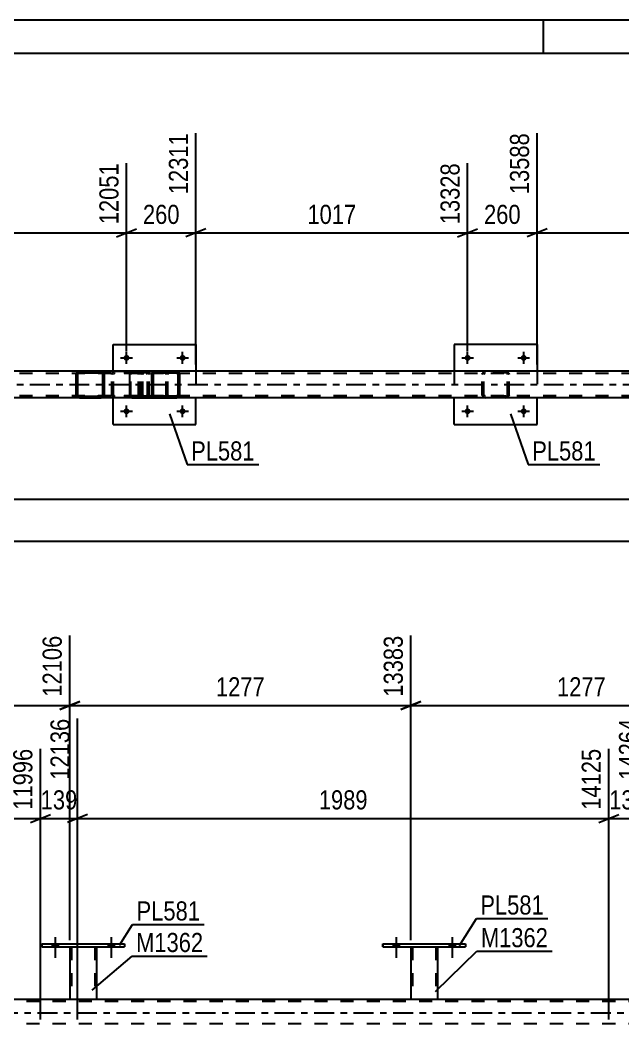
# Model space of a CAD drawing. Header units: millimetres. Extents: x 0 to 841, y 0 to 594.
# Drawn here: x 552.6 to 642.9, y 443.7 to 594 of the extents above; entities that cross this region are included whole.
import ezdxf

# ---------------------------------------------------------------- set-up
doc = ezdxf.new("R2010")
doc.units = ezdxf.units.MM
doc.linetypes.add('DXK_LINE_DOT2', pattern=[3.9198, 1.9599, -1.9599])
doc.linetypes.add('DXK_LINE_DOT3', pattern=[5.9187, 2.979, -0.9799, 0.9799, -0.9799])
doc.styles.add('Arial Narrow', font='ARIALN.TTF', dxfattribs={"height": 0.2})

# ---------------------------------------------------------------- blocks, each defined once
blk = doc.blocks.new('Unknown-318884321-1135')
at = {"color": 5, "linetype": 'Continuous'}
for p, q in [((841, 594), (0, 594)), ((631, 589), (631, 594)), ((836, 589), (5, 589))]:
    blk.add_line(p, q, dxfattribs=at)
blk = doc.blocks.new('Bolt-318884321-18997 - 18851')
at = {"linetype": 'Continuous'}
for points in [[(568.1, 543.43, -1), (568.98, 543.43, -1)], [(576.5, 543.43, -1), (577.38, 543.43, -1)]]:
    blk.add_hatch(color=1, dxfattribs=at).paths.add_polyline_path(points)
at = {"color": 1, "linetype": 'Continuous'}
for p, q in [((568.54, 542.55), (568.54, 544.31)), ((576.94, 542.55), (576.94, 544.31)), ((567.66, 543.43), (569.42, 543.43)), ((576.06, 543.43), (577.82, 543.43))]:
    blk.add_line(p, q, dxfattribs=at)
blk = doc.blocks.new('Part-318884321-18863 - 18851')
at = {"linetype": 'Continuous'}
h = blk.add_hatch(dxfattribs=at)
h.set_pattern_fill('', scale=0.7, style=0, pattern_type=0)
h.set_pattern_definition([(45, (565.2405, 540.955), (-1.57154, 1.57154), [])])
h.paths.add_polyline_path([(565.24, 537.91), (565.24, 540.95), (565.2, 541.14), (565.09, 541.29), (564.93, 541.4), (564.73, 541.43), (561.49, 541.43), (561.3, 541.4), (561.13, 541.29), (561.02, 541.14), (560.98, 540.95), (560.98, 537.91), (561.02, 537.73), (561.13, 537.58), (561.3, 537.47), (561.49, 537.43), (564.73, 537.43), (564.93, 537.47), (565.09, 537.58), (565.2, 537.73)])
h.paths.add_polyline_path([(564.91, 537.75), (564.83, 537.69), (564.73, 537.67), (561.49, 537.67), (561.4, 537.69), (561.31, 537.75), (561.26, 537.82), (561.24, 537.91), (561.24, 540.95), (561.26, 541.05), (561.31, 541.12), (561.4, 541.18), (561.49, 541.19), (564.73, 541.19), (564.83, 541.18), (564.91, 541.12), (564.97, 541.05), (564.99, 540.95), (564.99, 537.91), (564.97, 537.82)])
at = {"color": 2, "linetype": 'Continuous'}
for p, q in [((561.02, 541.14), (560.98, 540.95)), ((561.26, 541.05), (561.31, 541.12)), ((561.49, 541.43), (561.3, 541.4)), ((561.31, 541.12), (561.4, 541.18)), ((561.4, 541.18), (561.49, 541.19)), ((561.49, 541.43), (564.73, 541.43)), ((561.49, 541.19), (564.73, 541.19)), ((564.73, 541.43), (569.32, 541.43)), ((564.93, 541.4), (564.73, 541.43)), ((564.73, 541.19), (564.83, 541.18)), ((564.83, 541.18), (564.91, 541.12)), ((564.91, 541.12), (564.97, 541.05)), ((565.24, 540.95), (565.2, 541.14)), ((560.98, 537.91), (560.98, 540.95)), ((561.24, 540.95), (561.26, 541.05)), ((561.24, 537.91), (561.24, 540.95)), ((564.97, 541.05), (564.99, 540.95)), ((564.99, 537.91), (564.99, 540.95)), ((565.24, 537.91), (565.24, 540.95)), ((560.98, 537.91), (561.02, 537.73)), ((561.26, 537.82), (561.24, 537.91)), ((561.31, 537.75), (561.26, 537.82)), ((561.3, 537.47), (561.49, 537.43)), ((561.4, 537.69), (561.31, 537.75)), ((561.49, 537.67), (561.4, 537.69)), ((561.49, 537.67), (564.73, 537.67)), ((561.49, 537.43), (564.73, 537.43)), ((564.83, 537.69), (564.73, 537.67)), ((564.73, 537.43), (564.93, 537.47)), ((569.32, 537.43), (564.73, 537.43)), ((564.91, 537.75), (564.83, 537.69)), ((564.97, 537.82), (564.91, 537.75)), ((564.99, 537.91), (564.97, 537.82)), ((565.2, 537.73), (565.24, 537.91))]:
    blk.add_line(p, q, dxfattribs=at)
at = {"color": 7, "linetype": 'DXK_LINE_DOT2'}
for p, q in [((570.09, 541.43), (561.49, 541.43)), ((570.09, 541.19), (561.49, 541.19)), ((566.34, 540.95), (566.38, 541.14)), ((566.67, 541.12), (566.61, 541.05)), ((566.66, 541.4), (566.85, 541.43)), ((566.67, 541.12), (566.69, 541.14)), ((566.69, 541.14), (566.75, 541.18)), ((566.75, 541.18), (566.85, 541.19)), ((570.09, 541.43), (570.28, 541.4)), ((570.18, 541.18), (570.09, 541.19)), ((570.27, 541.12), (570.18, 541.18)), ((570.32, 541.05), (570.27, 541.12)), ((570.56, 541.14), (570.6, 540.95)), ((566.34, 537.91), (566.34, 540.95)), ((566.61, 541.05), (566.6, 540.95)), ((566.6, 537.91), (566.6, 540.95)), ((570.34, 540.95), (570.32, 541.05)), ((570.34, 537.91), (570.34, 540.95)), ((570.6, 537.91), (570.6, 540.95)), ((570.09, 537.67), (561.49, 537.67)), ((564.73, 537.43), (561.49, 537.43)), ((566.38, 537.73), (566.34, 537.91)), ((566.6, 537.91), (566.61, 537.82)), ((566.61, 537.82), (566.67, 537.75)), ((566.85, 537.43), (566.66, 537.47)), ((566.67, 537.75), (566.69, 537.73)), ((566.69, 537.73), (566.75, 537.69)), ((566.75, 537.69), (566.85, 537.67)), ((570.09, 537.43), (569.32, 537.43)), ((570.09, 537.67), (570.18, 537.69)), ((570.28, 537.47), (570.09, 537.43)), ((570.18, 537.69), (570.27, 537.75)), ((570.27, 537.75), (570.32, 537.82)), ((570.32, 537.82), (570.34, 537.91)), ((570.6, 537.91), (570.56, 537.73))]:
    blk.add_line(p, q, dxfattribs=at)
at = {"color": 2, "linetype": 'Continuous'}
for centre, start, end in [((561.48, 540.93), 110.7583, 155.68), ((564.75, 540.93), 24.3199, 69.2416), ((561.48, 537.94), 204.3199, 249.2416), ((564.75, 537.94), 290.7583, 335.68)]:
    blk.add_arc(centre, 0.496, start, end, dxfattribs=at)
at = {"color": 7, "linetype": 'DXK_LINE_DOT2'}
for centre, start, end in [((566.83, 540.93), 110.7583, 155.68), ((570.11, 540.93), 24.3199, 69.2416), ((566.83, 537.94), 204.3199, 249.2416), ((570.11, 537.94), 290.7583, 335.68)]:
    blk.add_arc(centre, 0.496, start, end, dxfattribs=at)
blk = doc.blocks.new('Part-318884321-18864 - 18851')
at = {"linetype": 'Continuous'}
h = blk.add_hatch(dxfattribs=at)
h.set_pattern_fill('', scale=0.7, style=0, pattern_type=0)
h.set_pattern_definition([(45, (576.5015, 540.955), (-1.5715, 1.5715), [])])
h.paths.add_polyline_path([(576.5, 537.91), (576.5, 540.95), (576.46, 541.14), (576.35, 541.29), (576.19, 541.4), (576, 541.43), (572.81, 541.43), (572.62, 541.4), (572.46, 541.29), (572.35, 541.14), (572.31, 540.95), (572.31, 537.91), (572.35, 537.73), (572.46, 537.58), (572.62, 537.47), (572.81, 537.43), (576, 537.43), (576.19, 537.47), (576.35, 537.58), (576.46, 537.73)])
h.paths.add_polyline_path([(576.18, 537.75), (576.09, 537.69), (576, 537.67), (572.81, 537.67), (572.72, 537.69), (572.64, 537.75), (572.58, 537.82), (572.56, 537.91), (572.56, 540.95), (572.58, 541.05), (572.64, 541.12), (572.72, 541.18), (572.81, 541.19), (576, 541.19), (576.09, 541.18), (576.18, 541.12), (576.23, 541.05), (576.25, 540.95), (576.25, 537.91), (576.23, 537.82)])
at = {"color": 2, "linetype": 'Continuous'}
for p, q in [((569.05, 540.95), (569.07, 541.14)), ((569.07, 541.14), (569.13, 541.29)), ((569.13, 541.29), (569.22, 541.4)), ((569.22, 541.4), (569.32, 541.43)), ((572.81, 541.43), (569.32, 541.43)), ((572.35, 541.14), (572.31, 540.95)), ((572.58, 541.05), (572.64, 541.12)), ((572.81, 541.43), (572.62, 541.4)), ((572.64, 541.12), (572.72, 541.18)), ((572.72, 541.18), (572.81, 541.19)), ((572.81, 541.43), (576, 541.43)), ((572.81, 541.19), (576, 541.19)), ((576.19, 541.4), (576, 541.43)), ((576, 541.19), (576.09, 541.18)), ((576.09, 541.18), (576.18, 541.12)), ((576.18, 541.12), (576.23, 541.05)), ((576.5, 540.95), (576.46, 541.14)), ((569.05, 537.91), (569.05, 540.95)), ((572.31, 537.91), (572.31, 540.95)), ((572.56, 540.95), (572.58, 541.05)), ((572.56, 537.91), (572.56, 540.95)), ((576.23, 541.05), (576.25, 540.95)), ((576.25, 537.91), (576.25, 540.95)), ((576.5, 537.91), (576.5, 540.95)), ((569.07, 537.73), (569.05, 537.91)), ((569.13, 537.58), (569.07, 537.73)), ((569.22, 537.47), (569.13, 537.58)), ((569.32, 537.43), (569.22, 537.47)), ((569.32, 537.43), (572.81, 537.43)), ((572.31, 537.91), (572.35, 537.73)), ((572.58, 537.82), (572.56, 537.91)), ((572.64, 537.75), (572.58, 537.82)), ((572.62, 537.47), (572.81, 537.43)), ((572.72, 537.69), (572.64, 537.75)), ((572.81, 537.67), (572.72, 537.69)), ((572.81, 537.67), (576, 537.67)), ((572.81, 537.43), (576, 537.43)), ((576.09, 537.69), (576, 537.67)), ((576, 537.43), (576.19, 537.47)), ((576.18, 537.75), (576.09, 537.69)), ((576.23, 537.82), (576.18, 537.75)), ((576.25, 537.91), (576.23, 537.82)), ((576.46, 537.73), (576.5, 537.91))]:
    blk.add_line(p, q, dxfattribs=at)
at = {"color": 7, "linetype": 'DXK_LINE_DOT2'}
for p, q in [((569.22, 541.12), (569.2, 541.05)), ((569.27, 541.18), (569.22, 541.12)), ((569.32, 541.19), (569.27, 541.18)), ((576, 541.19), (569.32, 541.19)), ((570.6, 541.19), (570.6, 541.43)), ((571.41, 541.43), (571.6, 541.4)), ((571.51, 541.18), (571.41, 541.19)), ((571.59, 541.12), (571.51, 541.18)), ((571.64, 541.05), (571.59, 541.12)), ((571.88, 541.14), (571.91, 540.95)), ((576, 541.43), (572.81, 541.43)), ((569.2, 541.05), (569.19, 540.95)), ((569.19, 537.91), (569.19, 540.95)), ((571.66, 540.95), (571.64, 541.05)), ((571.66, 537.91), (571.66, 540.95)), ((571.91, 537.91), (571.91, 540.95)), ((569.19, 537.91), (569.2, 537.82)), ((569.2, 537.82), (569.22, 537.75)), ((569.22, 537.75), (569.27, 537.69)), ((569.27, 537.69), (569.32, 537.67)), ((576, 537.67), (569.32, 537.67)), ((570.6, 537.43), (570.6, 537.67)), ((571.41, 537.67), (571.51, 537.69)), ((571.6, 537.47), (571.41, 537.43)), ((571.51, 537.69), (571.59, 537.75)), ((571.59, 537.75), (571.64, 537.82)), ((571.64, 537.82), (571.66, 537.91)), ((571.91, 537.91), (571.88, 537.73)), ((572.81, 537.43), (576, 537.43))]:
    blk.add_line(p, q, dxfattribs=at)
for centre, start, end in [((571.43, 540.94), 23.8494, 68.8059), ((571.43, 537.93), 291.1941, 336.1506)]:
    blk.add_arc(centre, 0.492, start, end, dxfattribs=at)
at = {"color": 2, "linetype": 'Continuous'}
for centre, start, end in [((572.8, 540.94), 111.1941, 156.1506), ((576.01, 540.94), 23.8494, 68.8059), ((572.8, 537.93), 203.8494, 248.8059), ((576.01, 537.93), 291.1941, 336.1506)]:
    blk.add_arc(centre, 0.492, start, end, dxfattribs=at)
blk = doc.blocks.new('Bolt-318884321-18999 - 18851')
at = {"linetype": 'Continuous'}
for points in [[(619.18, 543.43, -1), (620.06, 543.43, -1)], [(627.58, 543.43, -1), (628.46, 543.43, -1)]]:
    blk.add_hatch(color=1, dxfattribs=at).paths.add_polyline_path(points)
at = {"color": 1, "linetype": 'Continuous'}
for p, q in [((619.62, 542.55), (619.62, 544.31)), ((628.02, 542.55), (628.02, 544.31)), ((618.74, 543.43), (620.5, 543.43)), ((627.14, 543.43), (628.9, 543.43))]:
    blk.add_line(p, q, dxfattribs=at)
blk = doc.blocks.new('Part-318884321-18957 - 18851')
at = {"color": 7, "linetype": 'DXK_LINE_DOT2'}
for p, q in [((570.77, 541.09), (570.74, 540.95)), ((570.74, 540.95), (570.77, 541.09)), ((570.78, 541.14), (570.77, 541.09)), ((570.77, 541.09), (570.78, 541.14)), ((571.05, 541.12), (571, 541.04)), ((571.22, 541.43), (571.04, 541.4)), ((571.04, 541.4), (571.22, 541.43)), ((571.13, 541.17), (571.05, 541.12)), ((571.22, 541.19), (571.13, 541.17)), ((574.26, 541.43), (571.22, 541.43)), ((574.26, 541.19), (571.22, 541.19)), ((574.45, 541.4), (574.26, 541.43)), ((574.26, 541.43), (574.45, 541.4)), ((574.35, 541.17), (574.26, 541.19)), ((574.43, 541.12), (574.35, 541.17)), ((574.48, 541.04), (574.43, 541.12)), ((574.72, 541.09), (574.71, 541.14)), ((574.71, 541.14), (574.72, 541.09)), ((574.74, 540.95), (574.72, 541.09)), ((574.72, 541.09), (574.74, 540.95)), ((570.74, 537.91), (570.74, 540.95)), ((571, 541.04), (570.98, 540.95)), ((570.98, 537.91), (570.98, 540.95)), ((574.5, 540.95), (574.48, 541.04)), ((574.5, 537.91), (574.5, 540.95)), ((574.74, 537.91), (574.74, 540.95)), ((570.74, 537.91), (570.75, 537.88)), ((570.77, 537.78), (570.74, 537.91)), ((570.75, 537.88), (570.77, 537.78)), ((570.77, 537.78), (570.78, 537.73)), ((570.78, 537.73), (570.77, 537.78)), ((570.98, 537.91), (571, 537.82)), ((571, 537.82), (571.05, 537.74)), ((571.04, 537.47), (571.21, 537.43)), ((571.22, 537.43), (571.04, 537.47)), ((571.05, 537.74), (571.13, 537.69)), ((571.13, 537.69), (571.22, 537.67)), ((574.26, 537.67), (571.22, 537.67)), ((574.26, 537.67), (574.35, 537.69)), ((574.45, 537.47), (574.26, 537.43)), ((574.28, 537.43), (574.45, 537.47)), ((574.35, 537.69), (574.43, 537.74)), ((574.43, 537.74), (574.48, 537.82)), ((574.48, 537.82), (574.5, 537.91)), ((574.71, 537.73), (574.72, 537.78)), ((574.72, 537.78), (574.71, 537.73)), ((574.74, 537.91), (574.72, 537.78)), ((574.72, 537.78), (574.74, 537.88)), ((574.74, 537.88), (574.74, 537.91))]:
    blk.add_line(p, q, dxfattribs=at)
at = {"color": 7, "linetype": 'DXK_LINE_DOT3'}
blk.add_line((572.74, 539.43), (572.74, 539.43), dxfattribs=at)
at = {"color": 2, "linetype": 'Continuous'}
for p, q in [((571.21, 537.43), (571.22, 537.43)), ((574.26, 537.43), (571.22, 537.43)), ((574.26, 537.43), (574.28, 537.43))]:
    blk.add_line(p, q, dxfattribs=at)
at = {"color": 7, "linetype": 'DXK_LINE_DOT2'}
for centre, start, end in [((571.22, 540.95), 112.5, 157.5), ((571.22, 540.95), 112.5, 157.5), ((574.26, 540.95), 22.5, 67.5), ((574.26, 540.95), 22.5, 67.5), ((571.22, 537.91), 202.5, 247.5), ((571.22, 537.91), 202.5, 247.5), ((574.26, 537.91), 292.5, 337.5), ((574.26, 537.91), 292.5, 337.5)]:
    blk.add_arc(centre, 0.48, start, end, dxfattribs=at)
blk = doc.blocks.new('Part-318884321-18958 - 18851')
at = {"color": 2, "linetype": 'Continuous'}
for p, q in [((566.54, 541.43), (566.54, 545.43)), ((566.54, 545.43), (578.94, 545.43)), ((578.94, 545.43), (578.94, 541.43)), ((566.54, 533.43), (566.54, 537.43)), ((578.94, 533.43), (578.94, 537.43)), ((566.54, 533.43), (578.94, 533.43))]:
    blk.add_line(p, q, dxfattribs=at)
at = {"color": 7, "linetype": 'DXK_LINE_DOT2'}
for p, q in [((566.54, 537.43), (566.54, 541.43)), ((578.94, 541.43), (578.94, 537.43))]:
    blk.add_line(p, q, dxfattribs=at)
blk = doc.blocks.new('Part-318884321-18959 - 18851')
at = {"color": 7, "linetype": 'DXK_LINE_DOT2'}
for p, q in [((621.86, 541.11), (621.82, 540.95)), ((621.82, 540.95), (621.85, 541.09)), ((621.85, 541.09), (621.86, 541.14)), ((621.86, 541.14), (621.86, 541.11)), ((622.13, 541.12), (622.08, 541.04)), ((622.3, 541.43), (622.12, 541.4)), ((622.12, 541.4), (622.3, 541.43)), ((622.21, 541.17), (622.13, 541.12)), ((622.3, 541.19), (622.21, 541.17)), ((625.34, 541.43), (622.3, 541.43)), ((625.34, 541.19), (622.3, 541.19)), ((625.53, 541.4), (625.34, 541.43)), ((625.34, 541.43), (625.53, 541.4)), ((625.44, 541.17), (625.34, 541.19)), ((625.51, 541.12), (625.44, 541.17)), ((625.57, 541.04), (625.51, 541.12)), ((625.79, 541.11), (625.79, 541.14)), ((625.79, 541.14), (625.8, 541.09)), ((625.82, 540.95), (625.79, 541.11)), ((625.8, 541.09), (625.82, 540.95)), ((621.82, 537.91), (621.82, 540.95)), ((622.08, 541.04), (622.06, 540.95)), ((622.06, 537.91), (622.06, 540.95)), ((625.58, 540.95), (625.57, 541.04)), ((625.58, 537.91), (625.58, 540.95)), ((625.82, 537.91), (625.82, 540.95)), ((621.82, 537.91), (621.83, 537.88)), ((621.85, 537.78), (621.82, 537.91)), ((621.83, 537.88), (621.85, 537.78)), ((621.85, 537.78), (621.86, 537.73)), ((621.86, 537.73), (621.85, 537.78)), ((622.06, 537.91), (622.08, 537.82)), ((622.08, 537.82), (622.13, 537.74)), ((622.12, 537.47), (622.29, 537.43)), ((622.3, 537.43), (622.12, 537.47)), ((622.13, 537.74), (622.21, 537.69)), ((622.21, 537.69), (622.3, 537.67)), ((625.34, 537.67), (622.3, 537.67)), ((625.34, 537.67), (625.44, 537.69)), ((625.53, 537.47), (625.34, 537.43)), ((625.36, 537.43), (625.53, 537.47)), ((625.44, 537.69), (625.51, 537.74)), ((625.51, 537.74), (625.57, 537.82)), ((625.57, 537.82), (625.58, 537.91)), ((625.79, 537.73), (625.8, 537.78)), ((625.8, 537.78), (625.79, 537.73)), ((625.82, 537.91), (625.8, 537.78)), ((625.8, 537.78), (625.82, 537.88)), ((625.82, 537.88), (625.82, 537.91))]:
    blk.add_line(p, q, dxfattribs=at)
at = {"color": 7, "linetype": 'DXK_LINE_DOT3'}
blk.add_line((623.82, 539.43), (623.82, 539.43), dxfattribs=at)
at = {"color": 2, "linetype": 'Continuous'}
for p, q in [((622.29, 537.43), (622.3, 537.43)), ((625.34, 537.43), (622.3, 537.43)), ((625.34, 537.43), (625.36, 537.43))]:
    blk.add_line(p, q, dxfattribs=at)
at = {"color": 7, "linetype": 'DXK_LINE_DOT2'}
for centre, start, end in [((622.3, 540.95), 112.5, 157.5), ((622.3, 540.95), 112.5, 157.5), ((625.34, 540.95), 22.5, 67.5), ((625.34, 540.95), 22.5, 67.5), ((622.3, 537.91), 202.5, 247.5), ((622.3, 537.91), 202.5, 247.5), ((625.34, 537.91), 292.5, 337.5)]:
    blk.add_arc(centre, 0.48, start, end, dxfattribs=at)
blk = doc.blocks.new('Part-318884321-18960 - 18851')
at = {"color": 2, "linetype": 'Continuous'}
for p, q in [((630.02, 545.43), (617.62, 545.43)), ((617.62, 545.43), (617.62, 541.43)), ((630.02, 545.43), (630.02, 541.43)), ((617.62, 533.43), (617.62, 537.43)), ((630.02, 533.43), (630.02, 537.43)), ((617.62, 533.43), (630.02, 533.43))]:
    blk.add_line(p, q, dxfattribs=at)
at = {"color": 7, "linetype": 'DXK_LINE_DOT2'}
for p, q in [((617.62, 541.43), (617.62, 537.43)), ((630.02, 541.43), (630.02, 537.43))]:
    blk.add_line(p, q, dxfattribs=at)
blk = doc.blocks.new('Part-318884321-18968 - 18851')
at = {"color": 7, "linetype": 'DXK_LINE_DOT2'}
for p, q in [((750.47, 541.11), (86.49, 541.11)), ((576, 541.43), (561.49, 541.43)), ((750.47, 537.75), (86.49, 537.75)), ((576, 537.43), (561.49, 537.43))]:
    blk.add_line(p, q, dxfattribs=at)
at = {"color": 2, "linetype": 'Continuous'}
for p, q in [((561.49, 541.43), (490.86, 541.43)), ((646.63, 541.43), (576, 541.43)), ((561.49, 537.43), (490.86, 537.43)), ((646.63, 537.43), (576, 537.43))]:
    blk.add_line(p, q, dxfattribs=at)
at = {"color": 7, "linetype": 'DXK_LINE_DOT3'}
blk.add_line((86.49, 539.43), (750.47, 539.43), dxfattribs=at)
blk = doc.blocks.new('Bolt-318884321-18998 - 18851')
at = {"linetype": 'Continuous'}
for points in [[(568.1, 535.43, -1), (568.98, 535.43, -1)], [(576.5, 535.43, -1), (577.38, 535.43, -1)]]:
    blk.add_hatch(color=1, dxfattribs=at).paths.add_polyline_path(points)
at = {"color": 1, "linetype": 'Continuous'}
for p, q in [((567.66, 535.43), (569.42, 535.43)), ((568.54, 534.55), (568.54, 536.31)), ((576.06, 535.43), (577.82, 535.43)), ((576.94, 534.55), (576.94, 536.31))]:
    blk.add_line(p, q, dxfattribs=at)
blk = doc.blocks.new('Bolt-318884321-19000 - 18851')
at = {"linetype": 'Continuous'}
for points in [[(619.18, 535.43, -1), (620.06, 535.43, -1)], [(627.58, 535.43, -1), (628.46, 535.43, -1)]]:
    blk.add_hatch(color=1, dxfattribs=at).paths.add_polyline_path(points)
at = {"color": 1, "linetype": 'Continuous'}
for p, q in [((618.74, 535.43), (620.5, 535.43)), ((619.62, 534.55), (619.62, 536.31)), ((627.14, 535.43), (628.9, 535.43)), ((628.02, 534.55), (628.02, 536.31))]:
    blk.add_line(p, q, dxfattribs=at)
blk = doc.blocks.new('Bolt-318884321-3869 - 3831')
at = {"linetype": 'Continuous'}
for points in [[(557.4, 455.23), (558.28, 455.23), (558.28, 455.71), (557.4, 455.71)], [(565.8, 455.23), (566.68, 455.23), (566.68, 455.71), (565.8, 455.71)]]:
    blk.add_hatch(color=1, dxfattribs=at).paths.add_polyline_path(points)
at = {"color": 1, "linetype": 'Continuous'}
for p, q in [((557.4, 455.71), (557.4, 455.23)), ((557.84, 456.71), (557.84, 453.59)), ((558.28, 455.71), (558.28, 455.23)), ((565.8, 455.71), (565.8, 455.23)), ((566.24, 456.71), (566.24, 453.59)), ((566.68, 455.71), (566.68, 455.23))]:
    blk.add_line(p, q, dxfattribs=at)
blk = doc.blocks.new('Bolt-318884321-3870 - 3831')
at = {"linetype": 'Continuous'}
for points in [[(557.4, 455.23), (558.28, 455.23), (558.28, 455.71), (557.4, 455.71)], [(565.8, 455.23), (566.68, 455.23), (566.68, 455.71), (565.8, 455.71)]]:
    blk.add_hatch(color=1, dxfattribs=at).paths.add_polyline_path(points)
at = {"color": 1, "linetype": 'Continuous'}
for p, q in [((557.4, 455.71), (557.4, 455.23)), ((557.84, 456.71), (557.84, 453.59)), ((558.28, 455.71), (558.28, 455.23)), ((565.8, 455.71), (565.8, 455.23)), ((566.24, 456.71), (566.24, 453.59)), ((566.68, 455.71), (566.68, 455.23))]:
    blk.add_line(p, q, dxfattribs=at)
blk = doc.blocks.new('Bolt-318884321-3871 - 3831')
at = {"linetype": 'Continuous'}
for points in [[(608.48, 455.23), (609.36, 455.23), (609.36, 455.71), (608.48, 455.71)], [(616.88, 455.23), (617.76, 455.23), (617.76, 455.71), (616.88, 455.71)]]:
    blk.add_hatch(color=1, dxfattribs=at).paths.add_polyline_path(points)
at = {"color": 1, "linetype": 'Continuous'}
for p, q in [((608.48, 455.71), (608.48, 455.23)), ((608.92, 456.71), (608.92, 453.59)), ((609.36, 455.71), (609.36, 455.23)), ((616.88, 455.71), (616.88, 455.23)), ((617.32, 456.71), (617.32, 453.59)), ((617.76, 455.71), (617.76, 455.23))]:
    blk.add_line(p, q, dxfattribs=at)
blk = doc.blocks.new('Part-318884321-3936 - 3831')
at = {"color": 2, "linetype": 'Continuous'}
for p, q in [((611.12, 455.23), (611.12, 447.39)), ((615.12, 455.23), (615.12, 447.39)), ((611.12, 447.39), (615.09, 447.39)), ((615.12, 447.39), (615.09, 447.39))]:
    blk.add_line(p, q, dxfattribs=at)
at = {"color": 7, "linetype": 'DXK_LINE_DOT2'}
for p, q in [((611.12, 455.23), (615.12, 455.23)), ((611.12, 455.23), (611.12, 455.23)), ((611.12, 455.23), (611.12, 455.23)), ((611.36, 455.23), (611.36, 447.39)), ((614.88, 455.23), (614.88, 447.39)), ((615.12, 455.23), (615.12, 455.23)), ((615.12, 455.23), (615.12, 455.23)), ((614.87, 447.39), (614.88, 447.39))]:
    blk.add_line(p, q, dxfattribs=at)
blk = doc.blocks.new('Bolt-318884321-3872 - 3831')
at = {"linetype": 'Continuous'}
for points in [[(608.48, 455.23), (609.36, 455.23), (609.36, 455.71), (608.48, 455.71)], [(616.88, 455.23), (617.76, 455.23), (617.76, 455.71), (616.88, 455.71)]]:
    blk.add_hatch(color=1, dxfattribs=at).paths.add_polyline_path(points)
at = {"color": 1, "linetype": 'Continuous'}
for p, q in [((608.48, 455.71), (608.48, 455.23)), ((608.92, 456.71), (608.92, 453.59)), ((609.36, 455.71), (609.36, 455.23)), ((616.88, 455.71), (616.88, 455.23)), ((617.32, 456.71), (617.32, 453.59)), ((617.76, 455.71), (617.76, 455.23))]:
    blk.add_line(p, q, dxfattribs=at)
blk = doc.blocks.new('Part-318884321-4210 - 3831')
at = {"color": 2, "linetype": 'Continuous'}
blk.add_line((75.79, 447.39), (790.7, 447.39), dxfattribs=at)
at = {"color": 7, "linetype": 'DXK_LINE_DOT2'}
for p, q in [((790.7, 447.07), (75.79, 447.07)), ((790.7, 443.71), (75.79, 443.71))]:
    blk.add_line(p, q, dxfattribs=at)
at = {"color": 7, "linetype": 'DXK_LINE_DOT3'}
blk.add_line((75.79, 445.39), (790.7, 445.39), dxfattribs=at)
blk = doc.blocks.new('Part-318884321-3926 - 3831')
at = {"color": 2, "linetype": 'Continuous'}
for p, q in [((560.04, 455.23), (560.04, 447.39)), ((564.04, 455.23), (564.04, 447.39)), ((560.04, 447.39), (564.01, 447.39)), ((564.04, 447.39), (564.01, 447.39))]:
    blk.add_line(p, q, dxfattribs=at)
at = {"color": 7, "linetype": 'DXK_LINE_DOT2'}
for p, q in [((560.04, 455.23), (564.04, 455.23)), ((560.04, 455.23), (560.04, 455.23)), ((560.04, 455.23), (560.04, 455.23)), ((560.28, 455.23), (560.28, 447.39)), ((563.8, 455.23), (563.8, 447.39)), ((564.04, 455.23), (564.04, 455.23)), ((564.04, 455.23), (564.04, 455.23)), ((563.78, 447.39), (563.8, 447.39))]:
    blk.add_line(p, q, dxfattribs=at)
blk = doc.blocks.new('Part-318884321-3931 - 3831')
at = {"color": 2, "linetype": 'Continuous'}
for p, q in [((555.84, 455.23), (555.84, 455.71)), ((555.84, 455.71), (555.84, 455.71)), ((555.84, 455.71), (568.24, 455.71)), ((568.24, 455.71), (568.24, 455.23)), ((555.84, 455.23), (555.84, 455.23)), ((555.84, 455.23), (568.24, 455.23))]:
    blk.add_line(p, q, dxfattribs=at)
at = {"color": 7, "linetype": 'DXK_LINE_DOT2'}
for p, q in [((555.84, 455.71), (555.84, 455.23)), ((555.84, 455.71), (555.84, 455.71)), ((568.24, 455.71), (568.24, 455.23)), ((555.84, 455.23), (555.84, 455.23))]:
    blk.add_line(p, q, dxfattribs=at)
blk = doc.blocks.new('Part-318884321-4070 - 3831')
at = {"color": 2, "linetype": 'Continuous'}
for p, q in [((606.92, 455.23), (606.92, 455.71)), ((606.92, 455.71), (606.92, 455.71)), ((606.92, 455.71), (619.32, 455.71)), ((619.32, 455.71), (619.32, 455.23)), ((606.92, 455.23), (606.92, 455.23)), ((606.92, 455.23), (619.32, 455.23))]:
    blk.add_line(p, q, dxfattribs=at)
at = {"color": 7, "linetype": 'DXK_LINE_DOT2'}
for p, q in [((606.92, 455.71), (606.92, 455.23)), ((606.92, 455.71), (606.92, 455.71)), ((619.32, 455.71), (619.32, 455.23)), ((606.92, 455.23), (606.92, 455.23))]:
    blk.add_line(p, q, dxfattribs=at)
blk = doc.blocks.new('StraightDimension-318884321-23174 - 18851')
at = {"color": 7, "linetype": 'Continuous'}
for p, q in [((630.02, 542.43), (630.02, 577.07)), ((670.7, 544.43), (670.7, 572.57)), ((631.52, 562.73), (628.52, 561.53)), ((630.02, 562.13), (670.7, 562.13)), ((669.2, 561.53), (672.2, 562.73))]:
    blk.add_line(p, q, dxfattribs=at)
at = {"color": 0, "linetype": 'Continuous'}
blk.add_wipeout([(670.1, 573.17), (665.9, 573.17), (665.9, 562.83), (670.1, 562.83)], dxfattribs=at)
at = {"color": 0}
blk.add_wipeout([(654.62, 562.88), (654.62, 567.08), (646.11, 567.08), (646.11, 562.88)], dxfattribs=at)
at = {"color": 3, "linetype": 'Continuous', "style": 'Arial Narrow'}
blk.add_text('14605', height=2.863, rotation=90.0002, dxfattribs=at).set_placement((669.5, 563.43))
at = {"color": 3, "style": 'Arial Narrow'}
blk.add_text('1017', height=2.863, dxfattribs=at).set_placement((646.71, 563.48))
blk = doc.blocks.new('StraightDimension-318884321-23175 - 18851')
at = {"color": 7, "linetype": 'Continuous'}
for p, q in [((630.02, 542.43), (630.02, 577.07)), ((619.62, 544.43), (619.62, 572.57)), ((618.12, 561.53), (621.12, 562.73)), ((619.62, 562.13), (630.02, 562.13)), ((631.52, 562.73), (628.52, 561.53))]:
    blk.add_line(p, q, dxfattribs=at)
at = {"color": 0}
blk.add_wipeout([(628.17, 562.88), (628.17, 567.08), (621.48, 567.08), (621.48, 562.88)], dxfattribs=at)
at = {"color": 3, "style": 'Arial Narrow'}
blk.add_text('260', height=2.863, dxfattribs=at).set_placement((622.08, 563.48))
at = {"color": 0, "linetype": 'Continuous'}
blk.add_wipeout([(629.42, 577.67), (625.22, 577.67), (625.22, 567.33), (629.42, 567.33)], dxfattribs=at)
at = {"color": 3, "linetype": 'Continuous', "style": 'Arial Narrow'}
blk.add_text('13588', height=2.863, rotation=90.0002, dxfattribs=at).set_placement((628.82, 567.93))
blk = doc.blocks.new('StraightDimension-318884321-23176 - 18851')
at = {"color": 7, "linetype": 'Continuous'}
for p, q in [((578.94, 542.43), (578.94, 577.07)), ((619.62, 544.43), (619.62, 572.57)), ((580.44, 562.73), (577.44, 561.53)), ((578.94, 562.13), (619.62, 562.13)), ((618.12, 561.53), (621.12, 562.73))]:
    blk.add_line(p, q, dxfattribs=at)
at = {"color": 0, "linetype": 'Continuous'}
blk.add_wipeout([(619.02, 573.17), (614.82, 573.17), (614.82, 562.83), (619.02, 562.83)], dxfattribs=at)
at = {"color": 0}
blk.add_wipeout([(603.54, 562.88), (603.54, 567.08), (595.03, 567.08), (595.03, 562.88)], dxfattribs=at)
at = {"color": 3, "linetype": 'Continuous', "style": 'Arial Narrow'}
blk.add_text('13328', height=2.863, rotation=90.0002, dxfattribs=at).set_placement((618.42, 563.43))
at = {"color": 3, "style": 'Arial Narrow'}
blk.add_text('1017', height=2.863, dxfattribs=at).set_placement((595.63, 563.48))
blk = doc.blocks.new('StraightDimension-318884321-23177 - 18851')
at = {"color": 7, "linetype": 'Continuous'}
for p, q in [((578.94, 542.43), (578.94, 577.07)), ((568.54, 544.43), (568.54, 572.57)), ((567.04, 561.53), (570.04, 562.73)), ((568.54, 562.13), (578.94, 562.13)), ((580.44, 562.73), (577.44, 561.53))]:
    blk.add_line(p, q, dxfattribs=at)
at = {"color": 0}
blk.add_wipeout([(577.08, 562.88), (577.08, 567.08), (570.4, 567.08), (570.4, 562.88)], dxfattribs=at)
at = {"color": 3, "style": 'Arial Narrow'}
blk.add_text('260', height=2.863, dxfattribs=at).set_placement((571, 563.48))
at = {"color": 0, "linetype": 'Continuous'}
blk.add_wipeout([(578.34, 577.67), (574.14, 577.67), (574.14, 567.33), (578.34, 567.33)], dxfattribs=at)
at = {"color": 3, "linetype": 'Continuous', "style": 'Arial Narrow'}
blk.add_text('12311', height=2.863, rotation=90.0002, dxfattribs=at).set_placement((577.74, 567.93))
blk = doc.blocks.new('StraightDimension-318884321-23178 - 18851')
at = {"color": 7, "linetype": 'Continuous'}
for p, q in [((527.86, 542.43), (527.86, 577.07)), ((568.54, 544.43), (568.54, 572.57)), ((529.36, 562.73), (526.36, 561.53)), ((527.86, 562.13), (568.54, 562.13)), ((567.04, 561.53), (570.04, 562.73))]:
    blk.add_line(p, q, dxfattribs=at)
at = {"color": 0, "linetype": 'Continuous'}
blk.add_wipeout([(567.94, 573.17), (563.74, 573.17), (563.74, 562.83), (567.94, 562.83)], dxfattribs=at)
at = {"color": 0}
blk.add_wipeout([(552.46, 562.88), (552.46, 567.08), (543.95, 567.08), (543.95, 562.88)], dxfattribs=at)
at = {"color": 3, "linetype": 'Continuous', "style": 'Arial Narrow'}
blk.add_text('12051', height=2.863, rotation=90.0002, dxfattribs=at).set_placement((567.34, 563.43))
at = {"color": 3, "style": 'Arial Narrow'}
blk.add_text('1017', height=2.863, dxfattribs=at).set_placement((544.55, 563.48))
blk = doc.blocks.new('StraightDimension-318884321-24098 - 18851')
at = {"color": 7, "linetype": 'Continuous'}
blk.add_line((86.49, 522.25), (790.7, 522.25), dxfattribs=at)
blk = doc.blocks.new('StraightDimension-318884321-24143 - 18851')
at = {"color": 7, "linetype": 'Continuous'}
blk.add_line((85.85, 515.99), (791.34, 515.99), dxfattribs=at)
blk = doc.blocks.new('StraightDimension-318884321-22731 - 3831')
at = {"color": 7, "linetype": 'Continuous'}
for p, q in [((561.21, 444.39), (561.21, 489.41)), ((555.64, 444.39), (555.64, 484.91)), ((554.14, 473.87), (557.14, 475.07)), ((562.71, 475.07), (559.71, 473.87)), ((555.64, 474.47), (561.21, 474.47))]:
    blk.add_line(p, q, dxfattribs=at)
at = {"color": 0}
blk.add_wipeout([(561.77, 475.22), (561.77, 479.42), (555.09, 479.42), (555.09, 475.22)], dxfattribs=at)
at = {"color": 3, "style": 'Arial Narrow'}
blk.add_text('139', height=2.863, dxfattribs=at).set_placement((555.69, 475.82))
at = {"color": 0, "linetype": 'Continuous'}
blk.add_wipeout([(560.61, 490.01), (556.41, 490.01), (556.41, 479.67), (560.61, 479.67)], dxfattribs=at)
at = {"color": 3, "linetype": 'Continuous', "style": 'Arial Narrow'}
blk.add_text('12136', height=2.863, rotation=90.0002, dxfattribs=at).set_placement((560.01, 480.27))
blk = doc.blocks.new('StraightDimension-318884321-22569 - 3831')
at = {"color": 7, "linetype": 'Continuous'}
for p, q in [((611.12, 456.23), (611.12, 501.84)), ((662.2, 456.23), (662.2, 501.84)), ((612.62, 492), (609.62, 490.8)), ((660.7, 490.8), (663.7, 492)), ((611.12, 491.4), (662.2, 491.4))]:
    blk.add_line(p, q, dxfattribs=at)
at = {"color": 0, "linetype": 'Continuous'}
blk.add_wipeout([(661.6, 502.44), (657.4, 502.44), (657.4, 492.1), (661.6, 492.1)], dxfattribs=at)
at = {"color": 0}
blk.add_wipeout([(640.92, 492.15), (640.92, 496.35), (632.41, 496.35), (632.41, 492.15)], dxfattribs=at)
at = {"color": 3, "linetype": 'Continuous', "style": 'Arial Narrow'}
blk.add_text('14660', height=2.863, rotation=90.0002, dxfattribs=at).set_placement((661, 492.7))
at = {"color": 3, "style": 'Arial Narrow'}
blk.add_text('1277', height=2.863, dxfattribs=at).set_placement((633.01, 492.75))
blk = doc.blocks.new('StraightDimension-318884321-22570 - 3831')
at = {"color": 7, "linetype": 'Continuous'}
for p, q in [((560.04, 456.23), (560.04, 501.84)), ((611.12, 456.23), (611.12, 501.84)), ((561.54, 492), (558.54, 490.8)), ((609.62, 490.8), (612.62, 492)), ((560.04, 491.4), (611.12, 491.4))]:
    blk.add_line(p, q, dxfattribs=at)
at = {"color": 0, "linetype": 'Continuous'}
blk.add_wipeout([(610.52, 502.44), (606.32, 502.44), (606.32, 492.1), (610.52, 492.1)], dxfattribs=at)
at = {"color": 0}
blk.add_wipeout([(589.84, 492.15), (589.84, 496.35), (581.33, 496.35), (581.33, 492.15)], dxfattribs=at)
at = {"color": 3, "linetype": 'Continuous', "style": 'Arial Narrow'}
blk.add_text('13383', height=2.863, rotation=90.0002, dxfattribs=at).set_placement((609.92, 492.7))
at = {"color": 3, "style": 'Arial Narrow'}
blk.add_text('1277', height=2.863, dxfattribs=at).set_placement((581.93, 492.75))
blk = doc.blocks.new('StraightDimension-318884321-22571 - 3831')
at = {"color": 7, "linetype": 'Continuous'}
for p, q in [((508.96, 456.23), (508.96, 501.84)), ((560.04, 456.23), (560.04, 501.84)), ((510.46, 492), (507.46, 490.8)), ((558.54, 490.8), (561.54, 492)), ((508.96, 491.4), (560.04, 491.4))]:
    blk.add_line(p, q, dxfattribs=at)
at = {"color": 0, "linetype": 'Continuous'}
blk.add_wipeout([(559.44, 502.44), (555.24, 502.44), (555.24, 492.1), (559.44, 492.1)], dxfattribs=at)
at = {"color": 0}
blk.add_wipeout([(538.76, 492.15), (538.76, 496.35), (530.25, 496.35), (530.25, 492.15)], dxfattribs=at)
at = {"color": 3, "linetype": 'Continuous', "style": 'Arial Narrow'}
blk.add_text('12106', height=2.863, rotation=90.0002, dxfattribs=at).set_placement((558.84, 492.7))
at = {"color": 3, "style": 'Arial Narrow'}
blk.add_text('1277', height=2.863, dxfattribs=at).set_placement((530.85, 492.75))
blk = doc.blocks.new('StraightDimension-318884321-22729 - 3831')
at = {"color": 7, "linetype": 'Continuous'}
for p, q in [((646.35, 444.39), (646.35, 489.41)), ((640.77, 444.39), (640.77, 484.91)), ((639.27, 473.87), (642.27, 475.07)), ((647.85, 475.07), (644.85, 473.87)), ((640.77, 474.47), (646.35, 474.47))]:
    blk.add_line(p, q, dxfattribs=at)
at = {"color": 0}
blk.add_wipeout([(646.9, 475.22), (646.9, 479.42), (640.22, 479.42), (640.22, 475.22)], dxfattribs=at)
at = {"color": 3, "style": 'Arial Narrow'}
blk.add_text('139', height=2.863, dxfattribs=at).set_placement((640.82, 475.82))
at = {"color": 0, "linetype": 'Continuous'}
blk.add_wipeout([(645.75, 490.01), (641.55, 490.01), (641.55, 479.67), (645.75, 479.67)], dxfattribs=at)
at = {"color": 3, "linetype": 'Continuous', "style": 'Arial Narrow'}
blk.add_text('14264', height=2.863, rotation=90.0002, dxfattribs=at).set_placement((645.15, 480.27))
blk = doc.blocks.new('StraightDimension-318884321-22730 - 3831')
at = {"color": 7, "linetype": 'Continuous'}
for p, q in [((561.21, 444.39), (561.21, 489.41)), ((640.77, 444.39), (640.77, 484.91)), ((562.71, 475.07), (559.71, 473.87)), ((639.27, 473.87), (642.27, 475.07)), ((561.21, 474.47), (640.77, 474.47))]:
    blk.add_line(p, q, dxfattribs=at)
at = {"color": 0, "linetype": 'Continuous'}
blk.add_wipeout([(640.17, 485.51), (635.97, 485.51), (635.97, 475.17), (640.17, 475.17)], dxfattribs=at)
at = {"color": 0}
blk.add_wipeout([(605.25, 475.22), (605.25, 479.42), (596.74, 479.42), (596.74, 475.22)], dxfattribs=at)
at = {"color": 3, "linetype": 'Continuous', "style": 'Arial Narrow'}
blk.add_text('14125', height=2.863, rotation=90.0002, dxfattribs=at).set_placement((639.57, 475.77))
at = {"color": 3, "style": 'Arial Narrow'}
blk.add_text('1989', height=2.863, dxfattribs=at).set_placement((597.34, 475.82))
blk = doc.blocks.new('StraightDimension-318884321-22732 - 3831')
at = {"color": 7, "linetype": 'Continuous'}
for p, q in [((476.08, 444.39), (476.08, 489.41)), ((555.64, 444.39), (555.64, 484.91)), ((477.58, 475.07), (474.58, 473.87)), ((554.14, 473.87), (557.14, 475.07)), ((476.08, 474.47), (555.64, 474.47))]:
    blk.add_line(p, q, dxfattribs=at)
at = {"color": 0, "linetype": 'Continuous'}
blk.add_wipeout([(555.04, 485.51), (550.84, 485.51), (550.84, 475.17), (555.04, 475.17)], dxfattribs=at)
at = {"color": 0}
blk.add_wipeout([(520.12, 475.22), (520.12, 479.42), (511.6, 479.42), (511.6, 475.22)], dxfattribs=at)
at = {"color": 3, "linetype": 'Continuous', "style": 'Arial Narrow'}
blk.add_text('11996', height=2.863, rotation=90.0002, dxfattribs=at).set_placement((554.44, 475.77))
at = {"color": 3, "style": 'Arial Narrow'}
blk.add_text('1989', height=2.863, dxfattribs=at).set_placement((512.2, 475.82))
blk = doc.blocks.new('Mark-318884321-23082 - 18851')
at = {"color": 0}
blk.add_wipeout([(587.73, 528.06), (587.73, 531.06), (578.22, 531.06), (578.22, 528.06)], dxfattribs=at)
blk.add_wipeout([(587.73, 528.06), (587.73, 531.06), (578.22, 531.06), (578.22, 528.06)], dxfattribs=at)
at = {"color": 30, "linetype": 'Continuous'}
for p, q in [((574.96, 535.05), (577.62, 527.46)), ((577.62, 527.46), (588.33, 527.46))]:
    blk.add_line(p, q, dxfattribs=at)
at = {"color": 3, "style": 'Arial Narrow'}
blk.add_text('PL581', height=2.863, dxfattribs=at).set_placement((578.22, 528.06))
blk = doc.blocks.new('Mark-318884321-23085 - 18851')
at = {"color": 0}
blk.add_wipeout([(638.81, 528.06), (638.81, 531.06), (629.3, 531.06), (629.3, 528.06)], dxfattribs=at)
blk.add_wipeout([(638.81, 528.06), (638.81, 531.06), (629.3, 531.06), (629.3, 528.06)], dxfattribs=at)
at = {"color": 30, "linetype": 'Continuous'}
for p, q in [((626.04, 535.05), (628.7, 527.46)), ((628.7, 527.46), (639.41, 527.46))]:
    blk.add_line(p, q, dxfattribs=at)
at = {"color": 3, "style": 'Arial Narrow'}
blk.add_text('PL581', height=2.863, dxfattribs=at).set_placement((629.3, 528.06))
blk = doc.blocks.new('Mark-318884321-3922 - 3831')
at = {"color": 0}
blk.add_wipeout([(580.03, 454.47), (580.03, 457.47), (569.98, 457.47), (569.98, 454.47)], dxfattribs=at)
blk.add_wipeout([(580.03, 454.47), (580.03, 457.47), (569.98, 457.47), (569.98, 454.47)], dxfattribs=at)
at = {"color": 30, "linetype": 'Continuous'}
for p, q in [((563.38, 448.75), (569.38, 453.87)), ((569.38, 453.87), (580.63, 453.87))]:
    blk.add_line(p, q, dxfattribs=at)
at = {"color": 3, "style": 'Arial Narrow'}
blk.add_text('M1362', height=2.863, dxfattribs=at).set_placement((569.98, 454.47))
blk = doc.blocks.new('Mark-318884321-3927 - 3831')
at = {"color": 0}
blk.add_wipeout([(579.55, 459.19), (579.55, 462.19), (570.05, 462.19), (570.05, 459.19)], dxfattribs=at)
blk.add_wipeout([(579.55, 459.19), (579.55, 462.19), (570.05, 462.19), (570.05, 459.19)], dxfattribs=at)
at = {"color": 30, "linetype": 'Continuous'}
for p, q in [((567.48, 455.5), (569.45, 458.59)), ((569.45, 458.59), (580.15, 458.59))]:
    blk.add_line(p, q, dxfattribs=at)
at = {"color": 3, "style": 'Arial Narrow'}
blk.add_text('PL581', height=2.863, dxfattribs=at).set_placement((570.05, 459.19))
blk = doc.blocks.new('Mark-318884321-3932 - 3831')
at = {"color": 0}
blk.add_wipeout([(631.66, 455.19), (631.66, 458.19), (621.61, 458.19), (621.61, 455.19)], dxfattribs=at)
blk.add_wipeout([(631.66, 455.19), (631.66, 458.19), (621.61, 458.19), (621.61, 455.19)], dxfattribs=at)
at = {"color": 30, "linetype": 'Continuous'}
for p, q in [((614.8, 448.58), (621.01, 454.59)), ((621.01, 454.59), (632.26, 454.59))]:
    blk.add_line(p, q, dxfattribs=at)
at = {"color": 3, "style": 'Arial Narrow'}
blk.add_text('M1362', height=2.863, dxfattribs=at).set_placement((621.61, 455.19))
blk = doc.blocks.new('Mark-318884321-20750 - 3831')
at = {"color": 0}
blk.add_wipeout([(631.03, 460.08), (631.03, 463.08), (621.53, 463.08), (621.53, 460.08)], dxfattribs=at)
blk.add_wipeout([(631.03, 460.08), (631.03, 463.08), (621.53, 463.08), (621.53, 460.08)], dxfattribs=at)
at = {"color": 30, "linetype": 'Continuous'}
for p, q in [((618.41, 455.44), (620.93, 459.48)), ((620.93, 459.48), (631.63, 459.48))]:
    blk.add_line(p, q, dxfattribs=at)
at = {"color": 3, "style": 'Arial Narrow'}
blk.add_text('PL581', height=2.863, dxfattribs=at).set_placement((621.53, 460.08))

msp = doc.modelspace()

# ---------------------------------------------------------------- block references
for name in ['Unknown-318884321-1135', 'Part-318884321-18958 - 18851', 'Bolt-318884321-18997 - 18851', 'Part-318884321-18960 - 18851', 'Bolt-318884321-18999 - 18851', 'Part-318884321-18968 - 18851', 'Part-318884321-18863 - 18851', 'Part-318884321-18864 - 18851', 'Part-318884321-18957 - 18851', 'Part-318884321-18959 - 18851', 'Bolt-318884321-18998 - 18851', 'Bolt-318884321-19000 - 18851', 'Part-318884321-3931 - 3831', 'Bolt-318884321-3869 - 3831', 'Bolt-318884321-3870 - 3831', 'Part-318884321-4070 - 3831', 'Bolt-318884321-3871 - 3831', 'Bolt-318884321-3872 - 3831', 'Part-318884321-3926 - 3831', 'Part-318884321-3936 - 3831', 'Part-318884321-4210 - 3831']:
    msp.add_blockref(name, (0, 0))

# ---------------------------------------------------------------- next in the draw order: block references
for name in ['StraightDimension-318884321-23174 - 18851', 'StraightDimension-318884321-24098 - 18851', 'StraightDimension-318884321-22569 - 3831', 'StraightDimension-318884321-22731 - 3831']:
    msp.add_blockref(name, (0, 0))

# ---------------------------------------------------------------- next in the draw order: block references
for name in ['StraightDimension-318884321-23175 - 18851', 'StraightDimension-318884321-24143 - 18851', 'StraightDimension-318884321-22570 - 3831', 'StraightDimension-318884321-22729 - 3831']:
    msp.add_blockref(name, (0, 0))

# ---------------------------------------------------------------- next in the draw order: block references
for name in ['StraightDimension-318884321-23176 - 18851', 'Mark-318884321-23082 - 18851', 'Mark-318884321-23085 - 18851', 'StraightDimension-318884321-22571 - 3831']:
    msp.add_blockref(name, (0, 0))

# ---------------------------------------------------------------- next in the draw order: block references
for name in ['StraightDimension-318884321-23177 - 18851', 'StraightDimension-318884321-22732 - 3831', 'StraightDimension-318884321-22730 - 3831']:
    msp.add_blockref(name, (0, 0))

# ---------------------------------------------------------------- next in the draw order: block references
for name in ['StraightDimension-318884321-23178 - 18851', 'Mark-318884321-3922 - 3831', 'Mark-318884321-3932 - 3831']:
    msp.add_blockref(name, (0, 0))

# ---------------------------------------------------------------- next in the draw order: block references
for name in ['Mark-318884321-20750 - 3831', 'Mark-318884321-3927 - 3831']:
    msp.add_blockref(name, (0, 0))

doc.saveas('drawing.dxf')
